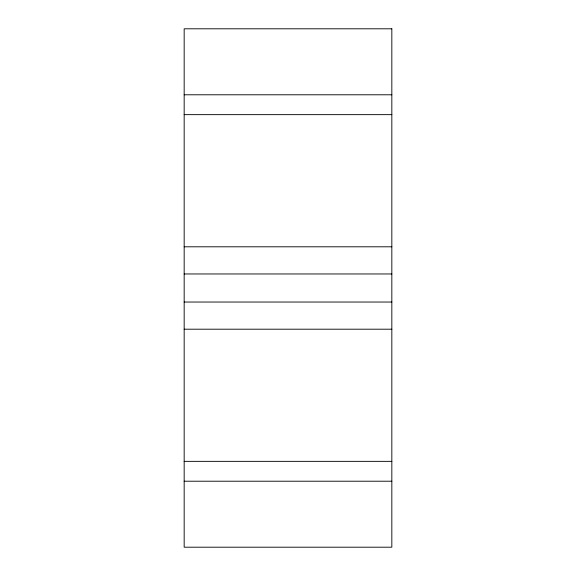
<?xml version="1.0" encoding="UTF-8"?>
<svg xmlns="http://www.w3.org/2000/svg" width="576" height="576" viewBox="0 0 576 576"><rect width="100%" height="100%" fill="white"/><g stroke="black" fill="none" stroke-linecap="round" stroke-linejoin="round"><path stroke-width="0.86" d="M184.169 94.788L391.831 94.788M184.169 114.646L391.831 114.646M184.169 246.802L391.831 246.802M184.169 273.96L391.831 273.96M184.169 302.04L391.831 302.04M184.169 329.198L391.831 329.198M184.169 461.354L391.831 461.354M184.169 481.212L391.831 481.212M391.831 28.8L184.169 28.8L184.169 547.2L391.831 547.2L391.831 28.8"/></g></svg>
